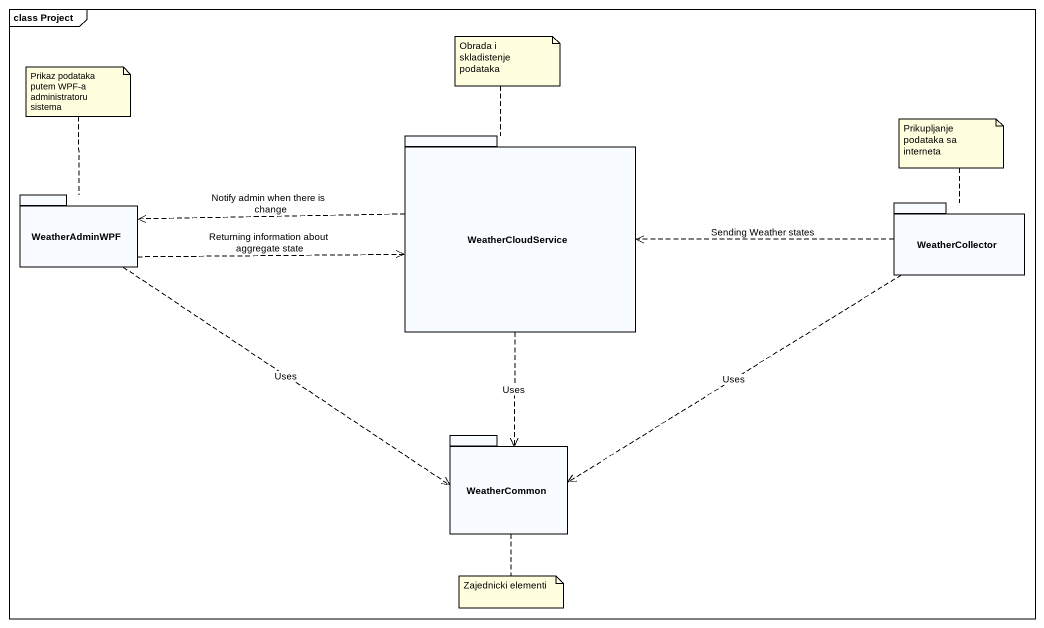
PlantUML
@startuml
mainframe class Project
package WeatherCloudService {
}
package WeatherAdminWPF {
}
package WeatherCollector {
}
package WeatherCommon {
}
WeatherCloudService .left.> WeatherAdminWPF : Notify admin when there is change
WeatherCloudService ..> WeatherCommon : Uses
WeatherAdminWPF .right.> WeatherCloudService : Returning information about aggregate state
WeatherAdminWPF .right.> WeatherCommon : Uses
WeatherCollector .left.> WeatherCloudService : Sending Weather states
WeatherCollector .left.> WeatherCommon : Uses
note top of WeatherCloudService : Obrada i skladistenje podataka
note top of WeatherAdminWPF : Prikaz podataka putem WPF-a administratoru sistema
note top of WeatherCollector : Prikupljanje podataka sa interneta
note bottom of WeatherCommon : Zajednicki elementi
@enduml
